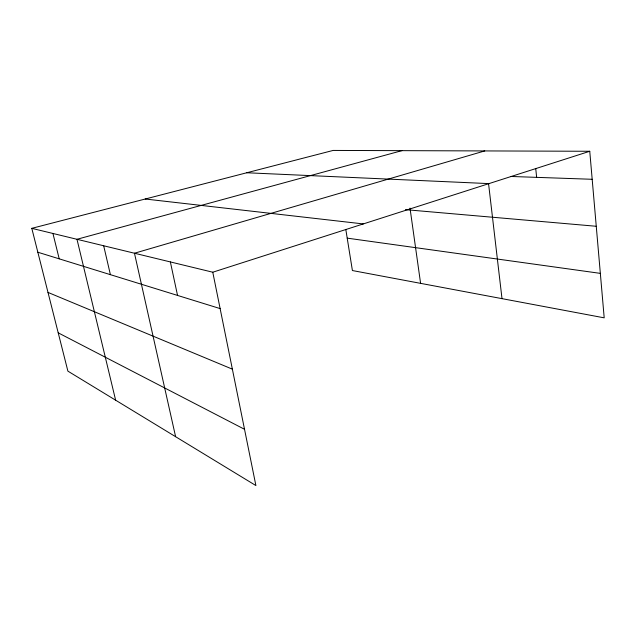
<?xml version="1.0" encoding="UTF-8"?>
<svg xmlns="http://www.w3.org/2000/svg" width="636" height="636" viewBox="0 0 636 636"><rect width="100%" height="100%" fill="white"/><g stroke="black" fill="none" stroke-linecap="round" stroke-linejoin="round"><path stroke-width="0.95" d="M212.774 272.216L255.903 485.57L67.893 371.138L31.8 228.34L212.774 272.216L589.755 151.273L604.2 317.841L352.408 270.546L345.801 229.389M484.727 150.931L134.466 253.231L175.608 436.693M401.92 150.653L76.98 239.287L115.633 400.195M31.8 228.34L333.129 150.43L589.755 151.273M511.153 176.474L592.188 179.288M246.744 172.761L488.941 183.613M405.418 209.649L596.258 226.273M145.223 199.012L363.283 223.928M347.208 238.142L600.344 273.369M37.842 252.23L220.128 308.595M47.994 292.417L232.371 369.158M58.218 332.835L244.526 429.292M52.939 233.46L59.204 258.836M103.676 245.766L110.402 274.665M170.369 261.937L177.539 295.422M410.005 208.107L420.595 283.354M488.528 183.391L502.003 298.65M535.743 168.604L536.641 177.357"/></g></svg>
